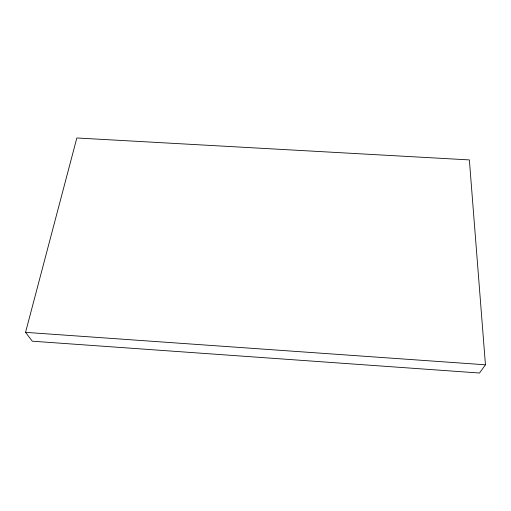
<?xml version="1.0" encoding="UTF-8"?>
<svg xmlns="http://www.w3.org/2000/svg" width="511" height="511" viewBox="0 0 511 511"><rect width="100%" height="100%" fill="white"/><g stroke="black" fill="none" stroke-linecap="round" stroke-linejoin="round"><path stroke-width="0.77" d="M25.55 332.354L76.848 137.976L469.366 159.917L485.45 364.803L479.497 373.024L32.282 341.195L25.55 332.354L485.45 364.803"/></g></svg>
